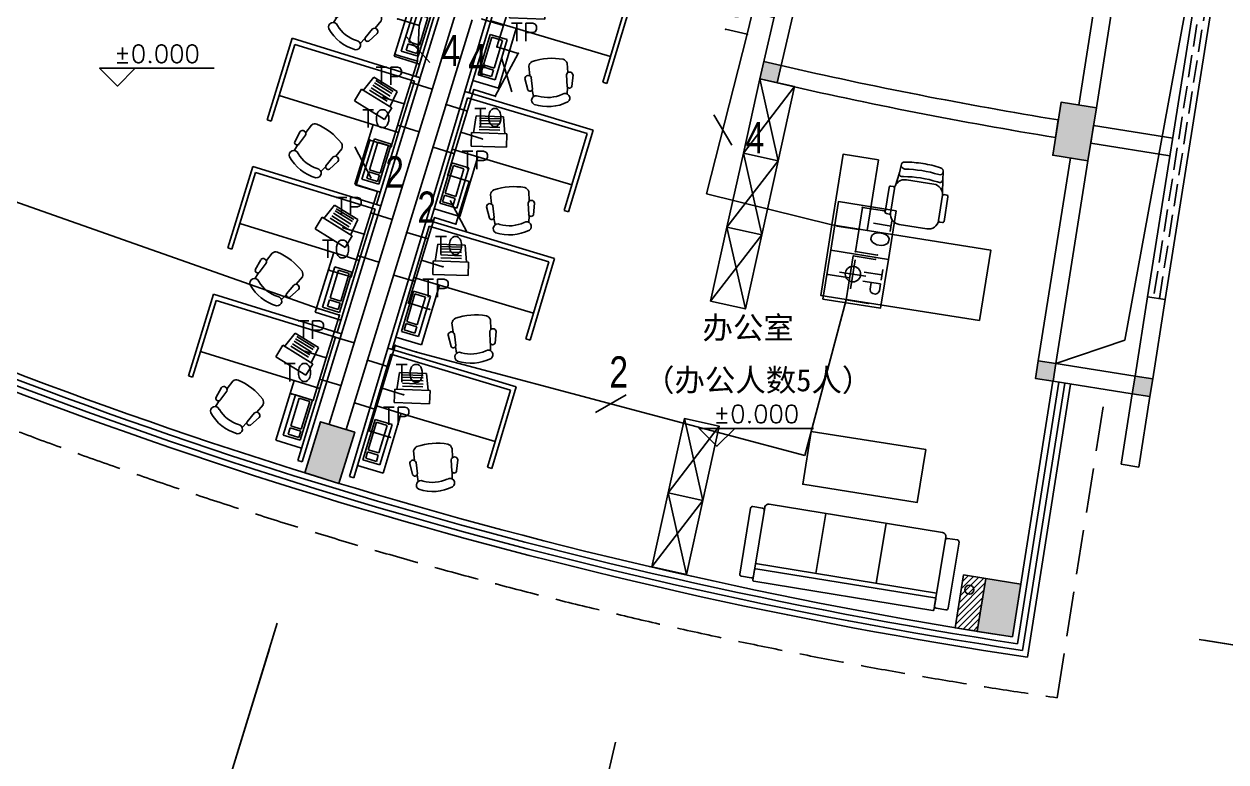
# Model space of a CAD drawing. Extents: x 13680 to 1640314, y -473492 to 65390.
# Drawn here: x 1383205 to 1396671, y -348405 to -340140 of the extents above; entities that cross this region are included whole.
import ezdxf
from ezdxf.enums import TextEntityAlignment as Align

# ---------------------------------------------------------------- set-up
doc = ezdxf.new("R2010")
doc.units = 0
doc.header["$LTSCALE"] = 1000
doc.header["$MEASUREMENT"] = 0
doc.linetypes.add('DASH', pattern=[0.35, 0.25, -0.1])
doc.layers.add('04071 FF-TXT', color=3, linetype='Continuous', lineweight=25)
for name, color, linetype in [('AXIS', 1, 'Continuous'), ('COLUMN', 255, 'Continuous'), ('DIM-照明', 3, 'Continuous'), ('EQUIP-通讯', 6, 'Continuous'), ('HATCH', 8, 'Continuous'), ('PUB_HATCH', 8, 'Continuous'), ('STAIR', 2, 'Continuous'), ('VPIPE-雨水', 4, 'DASH'), ('WALL', 255, 'Continuous'), ('WINDOW', 2, 'Continuous'), ('WIRE-照明', 120, 'Continuous'), ('室外建筑', 8, 'Continuous'), ('装修家具', 8, 'Continuous')]:
    doc.layers.add(name, color=color, linetype=linetype)
doc.styles.add('_TCH_DIM_T3', font='SIMPLEX', dxfattribs={"width": 0.705882, "bigfont": 'GBCBIG'})
doc.styles.add('_TEL_DIM', font='SIMPLEX', dxfattribs={"width": 0.8, "height": 3.5, "bigfont": 'HZTXT'})
doc.styles.add('IN-C', font='')
doc.styles.add('IN-E', font='simplex.shx')
doc.styles.get("Standard").update_dxf_attribs({"font": 'haiwenrs.shx', "bigfont": 'hztxt.shx'})
doc.styles.get('IN-C').set_extended_font_data('SimSun')
doc.dimstyles.new('_TCH_ARCH&&100', dxfattribs={"dimtxt": 297.5, "dimasz": 100, "dimexe": 250, "dimexo": 300, "dimgap": 126.25, "dimtad": 1, "dimdec": 0, "dimzin": 0, "dimdsep": 46, "dimtxsty": '_TCH_DIM_T3', "dimblk": 'ARCHTICK', "dimcen": 0.09, "dimclrt": 7, "dimazin": 2, "dimtfac": 1, "dimtdec": 0, "dimtix": 1, "dimtmove": 2, "dimatfit": 3, "dimfxl": 1, "dimtolj": 1, "dimtzin": 0, "dimarcsym": 0})
doc.dimstyles.new('_TCH_ARROW&&100', dxfattribs={"dimtxt": 297.5, "dimasz": 200, "dimexe": 250, "dimexo": 300, "dimgap": 126.25, "dimtad": 1, "dimdec": 0, "dimzin": 0, "dimdsep": 46, "dimtxsty": '_TCH_DIM_T3', "dimcen": 0.09, "dimclrt": 7, "dimazin": 2, "dimtfac": 1, "dimtdec": 0, "dimtix": 1, "dimtmove": 2, "dimatfit": 3, "dimfxl": 1, "dimtolj": 1, "dimtzin": 0, "dimarcsym": 0})

# ---------------------------------------------------------------- blocks, each defined once
blk = doc.blocks.new('A$C3ECB1412')
at = {"layer": '装修家具', "color": 8}
for p, q in [((0, 1500), (0, 0)), ((0, 1500), (0, 0)), ((1500, 1500), (0, 1500)), ((0, 1500), (50, 1500)), ((1500, 1500), (1500, 544)), ((50, 1444), (50, 844)), ((50, 1444), (1450, 1444)), ((201, 1278), (496, 1355)), ((496, 1355), (567, 1176)), ((1450, 1444), (1450, 844)), ((201, 1278), (227, 1087)), ((244, 1263), (466, 1322)), ((250, 1237), (473, 1295)), ((259, 1205), (482, 1263)), ((268, 1171), (491, 1229)), ((205, 1083), (588, 1184)), ((243, 937), (205, 1083)), ((276, 1140), (499, 1199)), ((588, 1184), (626, 1037)), ((626, 1037), (243, 937)), ((50, 844), (50, 0)), ((50, 844), (50, 0)), ((390, 844), (50, 844)), ((350, 144), (350, 844)), ((390, 844), (1450, 844)), ((1450, 844), (1450, 544)), ((90, 695), (90, 223)), ((289, 695), (90, 695)), ((289, 223), (289, 695)), ((115, 670), (115, 347)), ((239, 670), (115, 670)), ((239, 347), (239, 670)), ((1008, 635), (1043, 536)), ((1450, 544), (1500, 544)), ((605, 480), (646, 383)), ((1081, 386), (1038, 507)), ((1132, 400), (1108, 527)), ((115, 347), (239, 347)), ((239, 323), (115, 323)), ((115, 323), (115, 248)), ((239, 248), (239, 323)), ((671, 223), (604, 333)), ((719, 246), (669, 365)), ((1088, 377), (1108, 304)), ((50, 144), (350, 144)), ((90, 223), (289, 223)), ((115, 248), (239, 248)), ((719, 236), (753, 168)), ((0, 0), (50, 0))]:
    blk.add_line(p, q, dxfattribs=at)
for centre, radius, start, end in [((675, 488), 70.3, 133.4994, 186.5584), ((1036, -39), 708, 96.8246, 125.3087), ((950, 594), 70.3, 35.575, 88.634), ((1074, 512), 36.8, 24.5799, 187.0599), ((639, 344), 36.8, 35.0735, 197.5535), ((797, 582), 394, 270.7801, 311.3533), ((1098, 254), 51.9, 322.3317, 140.7492), ((1104, 401), 27.9, 213.3494, 358.8432), ((691, 242), 27.9, 223.2902, 8.784), ((795, 137), 51.9, 81.3842, 259.8017), ((800, 575), 489, 268.3277, 313.8056)]:
    blk.add_arc(centre, radius, start, end, dxfattribs=at)
blk = doc.blocks.new('A$C4CDD4A0C')
at = {"layer": '装修家具', "color": 8}
for p, q in [((1426, 1634), (1426, 1335)), ((1264, 1482), (1593, 1482)), ((386, 1218), (386, 1188)), ((682, 1234), (402, 1234)), ((697, 1188), (697, 1218)), ((222, 1146), (139, 1139)), ((371, 1167), (222, 1146)), ((260, 1116), (258, 1094)), ((685, 1173), (405, 1173)), ((682, 1172), (682, 1172)), ((288, 1056), (288, 744)), ((794, 744), (794, 1056)), ((794, 1056), (794, 1056)), ((258, 709), (259, 686)), ((139, 663), (222, 654)), ((222, 654), (371, 633)), ((386, 612), (386, 582)), ((395, 628), (682, 628)), ((402, 566), (682, 566)), ((682, 628), (682, 628)), ((697, 582), (697, 612))]:
    blk.add_line(p, q, dxfattribs=at)
for points in [[(917, 1400), (917, 1800), (117, 1800), (117, 1400)], [(1717, 0), (1717, 1800), (917, 1800), (917, 0)]]:
    blk.add_lwpolyline(points, close=True, dxfattribs=at)
blk.add_circle((1425, 1482), 86.5, dxfattribs=at)
for centre, radius, start, end in [((402, 1218), 15.6, 90, 180), ((682, 1218), 15.6, 0, 90), ((1453, 898), 1374, 171.4477, 179.9347), ((133, 1101), 38.4, 81.1166, 176.8521), ((118, 1087), 55.7, 6.303, 68.0435), ((1455, 900), 1296, 171.4477, 188.5523), ((230, 1117), 30.1, 357.8693, 100.843), ((1539, 901), 1296, 171.4477, 188.5523), ((405, 1056), 117, 90, 180), ((402, 1188), 15.6, 180, 261.0411), ((682, 1188), 15.6, 270, 0), ((678, 1056), 117, 0, 88.0898), ((1453, 902), 1374, 180.0653, 188.5523), ((136, 705), 41.7, 190.1524, 273.9531), ((137, 700), 37.3, 272.6932, 11.282), ((227, 686), 32.5, 262.6639, 359.9194), ((405, 744), 117, 180, 266.9085), ((678, 744), 117, 271.9102, 0), ((402, 612), 15.6, 90, 180), ((402, 582), 15.6, 180, 270), ((682, 612), 15.6, 0, 90), ((682, 582), 15.6, 270, 0)]:
    blk.add_arc(centre, radius, start, end, dxfattribs=at)
blk = doc.blocks.new('三人沙发1')
at = {"layer": '装修家具', "color": 8}
for p, q in [((1028, 0), (-1028, 0)), ((1017, 55), (-1017, 55)), ((342, 0), (342, -682)), ((-343, 0), (-343, -682))]:
    blk.add_line(p, q, dxfattribs=at)
at = {"layer": '装修家具', "color": 8, "flags": 128}
for points in [[(-1028, -605, -0.414214), (-1050, -627), (-1161, -627, -0.414216), (-1183, -605), (-1183, 143, -0.198904), (-1176, 159, -0.198911), (-1161, 165), (-1050, 165, -0.414211), (-1028, 143, -0.414211)], [(-1028, 66), (-1028, 187, -0.198896), (-1024, 195, -0.198912), (-1017, 198), (1017, 198, -0.414208), (1028, 187), (1028, 66)], [(-1028, 143), (-1028, -638, 0.414215), (-983, -682), (984, -682, 0.414214), (1028, -638), (1028, 143)], [(1028, 143, -0.414214), (1050, 165), (1161, 165, -0.198912), (1176, 159, -0.198912), (1183, 143), (1183, -605, -0.414218), (1161, -627), (1050, -627, -0.414216), (1028, -605, -0.414216)]]:
    blk.add_lwpolyline(points, format="xyb", dxfattribs=at)
at = {"layer": '装修家具', "color": 8}
for centre, start, end in [((-1017, 66), 180, 270), ((1017, 66), 270, 0)]:
    blk.add_arc(centre, 11, start, end, dxfattribs=at)
blk = doc.blocks.new('A$C44F7551D')
at = {"layer": '装修家具', "color": 8}
for p, q in [((0, 400), (850, 0)), ((850, 400), (0, 0))]:
    blk.add_line(p, q, dxfattribs=at)
blk.add_lwpolyline([(0, 400), (0, 0), (850, 0), (850, 400)], close=True, dxfattribs=at)
blk = doc.blocks.new('A$C03587EE0')
at = {"layer": '装修家具', "color": 8}
for p, q in [((452, 493), (71, 487)), ((478, 538), (131, 533)), ((458, 49), (78, 44)), ((486, 5), (138, 0))]:
    blk.add_line(p, q, dxfattribs=at)
for centre, radius, start, end in [((750, 275), 750, 166.8568, 194.7308), ((72, 433), 54, 90.7938, 166.8568), ((750, 275), 660, 161.17, 200.4176), ((178, 511), 57.9, 164.7793, 203.647), ((131, 524), 9, 90.7938, 164.7793), ((452, 439), 54, 24.9428, 90.7938), ((478, 529), 9, 16.8083, 90.7938), ((432, 515), 57.9, 328.4736, 16.8083), ((81, 266), 464, 336.6448, 24.9428), ((77, 98), 54, 194.7308, 270.7938), ((185, 23), 57.9, 157.9406, 196.8083), ((138, 9), 9, 196.8083, 270.7938), ((457, 103), 54, 270.7938, 336.6448), ((485, 14), 9, 270.7938, 344.7793), ((438, 27), 57.9, 344.7793, 33.114)]:
    blk.add_arc(centre, radius, start, end, dxfattribs=at)
blk = doc.blocks.new('A$C40867F42')
at = {"layer": '装修家具', "color": 8}
blk.add_lwpolyline([(-40032, -14249), (-38832, -14249), (-38832, -11763), (-40032, -11763)], close=True, dxfattribs=at)
at = {"layer": '装修家具', "color": 8, "xscale": -1}
for p, rotation in [((-39173, -11164), 90.793803449409), ((-40630, -12003), 180.7938034227225), ((-40630, -12749), 180.7938034227225), ((-40630, -13495), 180.7938034227225)]:
    blk.add_blockref('A$C03587EE0', p, dxfattribs=dict(at, rotation=rotation))
at = {"layer": '装修家具', "color": 8}
for p, rotation in [((-38234, -12003), 179.2061965576802), ((-38233, -12749), 179.2061965576802), ((-38233, -13495), 179.2061965576802), ((-39173, -14847), 89.20619653099655)]:
    blk.add_blockref('A$C03587EE0', p, dxfattribs=dict(at, rotation=rotation))
blk = doc.blocks.new('A$C74E47217')
at = {"layer": '装修家具', "color": 8}
for name, p, rotation in [('A$C40867F42', (-38912, 7471), 153.4840205282171), ('A$C3ECB1412', (-1680, -3730), 334.8010235147743), ('A$C3ECB1412', (-2318, -5087), 334.8010235147743)]:
    blk.add_blockref(name, p, dxfattribs=dict(at, rotation=rotation))
at = {"layer": '装修家具', "color": 8, "xscale": -1, "rotation": 342.8999998845244}
for p in [(6594, -513), (6153, -1947), (5712, -3380), (5271, -4814), (4830, -6248), (4389, -7681)]:
    blk.add_blockref('A$C3ECB1412', p, dxfattribs=at)
blk = doc.blocks.new('yg')
at = {"layer": 'VPIPE-雨水', "linetype": 'Continuous'}
blk.add_circle((432554, 245591), 50, dxfattribs=at)
blk = doc.blocks.new('_ArchTick')
at = {"color": 0, "linetype": 'ByBlock', "const_width": 0.4}
blk.add_lwpolyline([(-0.5, -0.5), (0.5, 0.5)], dxfattribs=at)
blk = doc.blocks.new('*D68')
at = {"layer": 'AXIS', "color": 0, "lineweight": -2, "transparency": 16777216}
for p, q in [((1397272, -341708), (1400680, -342248)), ((1399588, -347542), (1400433, -342209)), ((1396428, -347042), (1399835, -347581))]:
    blk.add_line(p, q, dxfattribs=at)
at = {"layer": 'Defpoints', "color": 0, "transparency": 16777216}
for p in [(1396976, -341661), (1400433, -342209), (1396131, -346995)]:
    blk.add_point(p, dxfattribs=at)
at = {"layer": 'AXIS', "color": 0, "lineweight": -2, "transparency": 16777216, "xscale": 100, "yscale": 100, "zscale": 100}
for p, rotation in [((1400433, -342209), 80.99988415222704), ((1399588, -347542), 260.999884152227)]:
    blk.add_blockref('_ArchTick', p, dxfattribs=dict(at, rotation=rotation))
at = {"layer": 'AXIS', "color": 7, "transparency": 16777216, "insert": (1399739, -344833), "char_height": 297.5, "attachment_point": 5, "rotation": 80.9999, "style": '_TCH_DIM_T3'}
blk.add_mtext('\\A1;5400', dxfattribs=at)
blk = doc.blocks.new('*D70')
at = {"layer": 'AXIS', "color": 0, "lineweight": -2, "transparency": 16777216}
for p, q in [((1398493, -334004), (1402690, -334669)), ((1400378, -347668), (1402443, -334630)), ((1396428, -347042), (1400625, -347707))]:
    blk.add_line(p, q, dxfattribs=at)
at = {"layer": 'Defpoints', "color": 0, "transparency": 16777216}
for p in [(1398196, -333957), (1402443, -334630), (1396131, -346995)]:
    blk.add_point(p, dxfattribs=at)
at = {"layer": 'AXIS', "color": 0, "lineweight": -2, "transparency": 16777216, "xscale": 100, "yscale": 100, "zscale": 100}
for p, rotation in [((1402443, -334630), 80.99988415222677), ((1400378, -347668), 260.9998841522267)]:
    blk.add_blockref('_ArchTick', p, dxfattribs=dict(at, rotation=rotation))
at = {"layer": 'AXIS', "color": 7, "transparency": 16777216, "insert": (1401139, -341106), "char_height": 297.5, "attachment_point": 5, "rotation": 80.9999, "style": '_TCH_DIM_T3'}
blk.add_mtext('\\A1;13200', dxfattribs=at)
blk = doc.blocks.new('*D129')
at = {"layer": 'AXIS', "color": 0, "lineweight": -2, "transparency": 16777216}
for p, q in [((1368195, -338002), (1366709, -339949)), ((1371471, -340323), (1370125, -342370))]:
    blk.add_line(p, q, dxfattribs=at)
blk.add_arc((1402655, -292849), 59000, 232.84422, 236.50578, dxfattribs=at)
at = {"layer": 'AXIS', "color": 0, "transparency": 16777216}
for points in [[(1367000, -339898), (1367040, -339845), (1366861, -339750)], [(1370114, -342023), (1370077, -342079), (1370263, -342161)]]:
    blk.add_solid(points, dxfattribs=at)
at = {"layer": 'Defpoints', "color": 0, "transparency": 16777216}
for p in [(1402655, -292849), (1368377, -337763), (1371635, -340072), (1367976, -340581)]:
    blk.add_point(p, dxfattribs=at)
at = {"layer": 'AXIS', "color": 7, "transparency": 16777216, "insert": (1368699, -340762), "char_height": 297.5, "attachment_point": 5, "rotation": 324.675, "style": '_TCH_DIM_T3'}
blk.add_mtext('\\A1;4.05°', dxfattribs=at)
blk = doc.blocks.new('*D130')
at = {"layer": 'AXIS', "color": 0, "lineweight": -2, "transparency": 16777216}
for p, q in [((1371471, -340323), (1370125, -342370)), ((1378471, -344243), (1377428, -346460))]:
    blk.add_line(p, q, dxfattribs=at)
blk.add_arc((1402655, -292849), 59000, 236.89422, 244.60578, dxfattribs=at)
at = {"layer": 'AXIS', "color": 0, "transparency": 16777216}
for points in [[(1370412, -342299), (1370448, -342243), (1370263, -342161)], [(1377367, -346118), (1377339, -346178), (1377534, -346233)]]:
    blk.add_solid(points, dxfattribs=at)
at = {"layer": 'Defpoints', "color": 0, "transparency": 16777216}
for p in [(1402655, -292849), (1371635, -340072), (1372622, -343632), (1378599, -343971)]:
    blk.add_point(p, dxfattribs=at)
at = {"layer": 'AXIS', "color": 7, "transparency": 16777216, "insert": (1373961, -344086), "char_height": 297.5, "attachment_point": 5, "rotation": 330.75, "style": '_TCH_DIM_T3'}
blk.add_mtext('\\A1;8.1°', dxfattribs=at)
blk = doc.blocks.new('*D131')
at = {"layer": 'AXIS', "color": 0, "lineweight": -2, "transparency": 16777216}
for p, q in [((1378471, -344243), (1377428, -346460)), ((1385954, -347138), (1385233, -349479))]:
    blk.add_line(p, q, dxfattribs=at)
blk.add_arc((1402655, -292849), 59000, 244.99422, 252.70578, dxfattribs=at)
at = {"layer": 'AXIS', "color": 0, "transparency": 16777216}
for points in [[(1377701, -346349), (1377729, -346288), (1377534, -346233)], [(1385125, -349150), (1385106, -349213), (1385307, -349240)]]:
    blk.add_solid(points, dxfattribs=at)
at = {"layer": 'Defpoints', "color": 0, "transparency": 16777216}
for p in [(1402655, -292849), (1378599, -343971), (1386042, -346851), (1380077, -347358)]:
    blk.add_point(p, dxfattribs=at)
at = {"layer": 'AXIS', "color": 7, "transparency": 16777216, "insert": (1381466, -347618), "char_height": 297.5, "attachment_point": 5, "rotation": 338.85, "style": '_TCH_DIM_T3'}
blk.add_mtext('\\A1;8.1°', dxfattribs=at)
blk = doc.blocks.new('*D132')
at = {"layer": 'AXIS', "color": 0, "lineweight": -2, "transparency": 16777216}
for p, q in [((1385954, -347138), (1385233, -349479)), ((1389830, -348182), (1389276, -350568))]:
    blk.add_line(p, q, dxfattribs=at)
blk.add_arc((1402655, -292849), 59000, 253.09422, 256.75577, dxfattribs=at)
at = {"layer": 'AXIS', "color": 0, "transparency": 16777216}
for points in [[(1385488, -349331), (1385508, -349267), (1385307, -349240)], [(1389146, -350247), (1389130, -350312), (1389333, -350325)]]:
    blk.add_solid(points, dxfattribs=at)
at = {"layer": 'Defpoints', "color": 0, "transparency": 16777216}
for p in [(1402655, -292849), (1386042, -346851), (1389897, -347889), (1386640, -349634)]:
    blk.add_point(p, dxfattribs=at)
at = {"layer": 'AXIS', "color": 7, "transparency": 16777216, "insert": (1387382, -349553), "char_height": 297.5, "attachment_point": 5, "rotation": 344.925, "style": '_TCH_DIM_T3'}
blk.add_mtext('\\A1;4.05°', dxfattribs=at)
blk = doc.blocks.new('*D133')
at = {"layer": 'AXIS', "color": 0, "lineweight": -2, "transparency": 16777216}
for p, q in [((1389830, -348182), (1389276, -350568)), ((1393769, -348949), (1393386, -351369))]:
    blk.add_line(p, q, dxfattribs=at)
blk.add_arc((1402655, -292849), 59000, 257.14422, 260.80566, dxfattribs=at)
at = {"layer": 'AXIS', "color": 0, "transparency": 16777216}
for points in [[(1389520, -350402), (1389535, -350337), (1389333, -350325)], [(1393233, -351058), (1393223, -351124), (1393425, -351122)]]:
    blk.add_solid(points, dxfattribs=at)
at = {"layer": 'Defpoints', "color": 0, "transparency": 16777216}
for p in [(1402655, -292849), (1389897, -347889), (1393816, -348653), (1390691, -350623)]:
    blk.add_point(p, dxfattribs=at)
at = {"layer": 'AXIS', "color": 7, "transparency": 16777216, "insert": (1391425, -350490), "char_height": 297.5, "attachment_point": 5, "rotation": 348.9749, "style": '_TCH_DIM_T3'}
blk.add_mtext('\\A1;4.05°', dxfattribs=at)
blk = doc.blocks.new('*D134')
at = {"layer": 'AXIS', "color": 0, "lineweight": -2, "transparency": 16777216}
for p, q in [((1345855, -292849), (1342605, -292849)), ((1393769, -348949), (1393261, -352159))]:
    blk.add_line(p, q, dxfattribs=at)
blk.add_arc((1402655, -292849), 59800, 180.19165, 260.80826, dxfattribs=at)
at = {"layer": 'AXIS', "color": 0, "transparency": 16777216}
for points in [[(1342822, -293049), (1342889, -293049), (1342855, -292849)], [(1393108, -351848), (1393097, -351914), (1393300, -351912)]]:
    blk.add_solid(points, dxfattribs=at)
at = {"layer": 'Defpoints', "color": 0, "transparency": 16777216}
for p in [(1346155, -292849), (1402655, -292849), (1349373, -319997), (1393816, -348653)]:
    blk.add_point(p, dxfattribs=at)
at = {"layer": 'AXIS', "color": 7, "transparency": 16777216, "insert": (1357392, -331507), "char_height": 297.5, "attachment_point": 5, "rotation": 310.5, "style": '_TCH_DIM_T3'}
blk.add_mtext('\\A1;81°', dxfattribs=at)
blk = doc.blocks.new('_FZH')
blk.add_lwpolyline([(-0.5, -0.5), (0.5, -0.5), (0.5, 0.5), (-0.5, 0.5)], close=True)
at = {"layer": 'PUB_HATCH'}
blk.add_solid([(-0.5, -0.5), (0.5, -0.5), (-0.5, 0.5), (0.5, 0.5)], dxfattribs=at)
blk = doc.blocks.new('bg')
blk.add_lwpolyline([(2, 2), (0, 0), (-2, 2), (10.82, 2)])
at = {"color": 7, "style": 'IN-E'}
blk.add_attdef('LEVEL', (2, 2.61), '', height=2, dxfattribs=at)
blk = doc.blocks.new('$equip$00001847')
for p, q in [((-0.5, 0.499), (-0.5, 0.999)), ((0.5, 0.999), (0.5, 0.499)), ((0.5, 0.499), (-0.5, 0.499)), ((0, 0.5), (0, 0))]:
    blk.add_line(p, q)
for p in [(-0.5, 0.999), (0.5, 0.999), (-0.5, 0.499), (0.5, 0.499), (0, 0)]:
    blk.add_point(p)
at = {"color": 7, "style": '_TEL_DIM'}
blk.add_attdef('$TEXT$', text='', height=0.4, dxfattribs=at).set_placement((0, 0.999), align=Align.MIDDLE_CENTER)
at = {"color": 7, "style": '_TEL_DIM', "flags": 1}
blk.add_attdef('A', text='', height=0.00002, dxfattribs=at).set_placement((0, 0), align=Align.MIDDLE_CENTER)
blk = doc.blocks.new('$TelecSys$00000095')
blk.add_line((0.4, 0.4), (-0.4, -0.4))
at = {"width": 0.8}
blk.add_attdef('N', text='', height=1, dxfattribs=at).set_placement((-0.017, 1.056), align=Align.MIDDLE)

msp = doc.modelspace()

# ---------------------------------------------------------------- hatches: boundary and pattern name
at = {"layer": 'WALL'}
h = msp.add_hatch(dxfattribs=at)
h.set_pattern_fill('ANSI31', color=0, scale=30)
h.set_pattern_definition([(45, (1229257.674, -351894.644), (-33.67596, 33.67596), [])])
h.paths.add_polyline_path([(1393884.992, -346941.92), (1393978.735, -346350.12), (1393730.872, -346310.845), (1393637.128, -346902.646)])

# ---------------------------------------------------------------- linework, layer by layer
at = {"layer": 'AXIS'}
for p, q in [((1386041.768, -346851.008), (1384865.607, -350674.18)), ((1396369.51, -347032.553), (1400549.208, -347694.561))]:
    msp.add_line(p, q, dxfattribs=at)
at = {"layer": 'COLUMN'}
for p, q in [((1396075.046, -341417.334), (1395186.873, -341276.644)), ((1396043.756, -341614.871), (1395155.583, -341474.181))]:
    msp.add_line(p, q, dxfattribs=at)
at = {"layer": 'EQUIP-通讯'}
for points in [[(1392974.661, -342231.967), (1392888.303, -342777.147), (1392242.152, -342674.794), (1392328.51, -342129.614)], [(1392888.303, -342777.147), (1392801.944, -343322.327), (1392155.793, -343219.974), (1392242.152, -342674.794)]]:
    msp.add_lwpolyline(points, close=True, dxfattribs=at)
at = {"layer": 'STAIR'}
for p, q in [((1395537.31, -343681.733), (1396857.309, -336478.913)), ((1394763.946, -343943.326), (1395537.31, -343681.733))]:
    msp.add_line(p, q, dxfattribs=at)
at = {"layer": 'WALL', "color": 0}
for p, q in [((1391956.301, -338563.373), (1391448.228, -340755.354)), ((1392117.266, -338754.657), (1391688.223, -340605.679)), ((1395310.512, -339220.297), (1395021.016, -341047.889)), ((1395484.582, -339399.736), (1395218.554, -341079.177)), ((1386622.481, -344623.28), (1388033.875, -340035.474)), ((1386813.64, -344682.088), (1388225.034, -340094.282)), ((1391448.228, -340755.354), (1391448.271, -340755.364)), ((1394792.593, -341213.792), (1394760.501, -341411.2)), ((1395186.873, -341276.644), (1395155.583, -341474.181)), ((1394927.155, -341640.502), (1394567.316, -343912.173)), ((1395124.692, -341671.792), (1394764.852, -343943.47)), ((1395652.622, -344084.096), (1395793.43, -343195.176)), ((1395793.43, -343195.176), (1395990.967, -343226.466)), ((1395850.161, -344115.377), (1395990.967, -343226.466)), ((1394764.852, -343943.47), (1395652.622, -344084.096)), ((1394733.526, -344141.001), (1395621.331, -344281.633)), ((1395496.246, -345071.299), (1395621.331, -344281.633)), ((1395693.783, -345102.589), (1395818.87, -344312.914)), ((1395496.246, -345071.299), (1395693.783, -345102.589))]:
    msp.add_line(p, q, dxfattribs=at)
msp.add_lwpolyline([(1393884.992, -346941.92), (1393978.735, -346350.12), (1393730.872, -346310.845), (1393637.128, -346902.646)], close=True, dxfattribs=at)
for radius, start in [(49000, 257.0669277), (49200, 257.0665048)]:
    msp.add_arc((1402655.046, -292848.703), radius, start, 260.7665054, dxfattribs=at)
at = {"layer": 'WINDOW'}
for p, q in [((1396716.473, -337368.011), (1395793.43, -343195.176)), ((1395990.967, -343226.466), (1396914.01, -337399.302)), ((1394279.006, -347004.792), (1394732.662, -344140.864)), ((1394334.743, -347081.168), (1394798.837, -344151.347)), ((1394389.661, -347156.326), (1394864.024, -344161.673)), ((1394445.423, -347232.543), (1394930.199, -344172.155))]:
    msp.add_line(p, q, dxfattribs=at)
at = {"layer": 'WINDOW', "linetype": 'DASH'}
for p, q in [((1396782.648, -337378.494), (1395859.605, -343205.658)), ((1395924.792, -343215.984), (1396847.835, -337388.819))]:
    msp.add_line(p, q, dxfattribs=at)
at = {"layer": 'WINDOW'}
for radius, end in [(54867, 261.2777346), (54800, 261.2080234), (55000, 261.4156146), (54933, 261.3462394)]:
    msp.add_arc((1402655.046, -292848.703), radius, 244.9045543, end, dxfattribs=at)
at = {"layer": 'WIRE-照明'}
for p, q in [((1387630.833, -340156.968), (1387612.429, -340556.881)), ((1391308.141, -340254.772), (1390851.086, -342041.528)), ((1386498.805, -343326.549), (1380552.399, -341231.098)), ((1392256.788, -342389.405), (1390851.086, -342041.528)), ((1392416.697, -343231.087), (1391953.267, -344971.755)), ((1387603.406, -343813.662), (1391953.267, -344971.755))]:
    msp.add_line(p, q, dxfattribs=at)
at = {"layer": 'WIRE-照明', "linetype": 'Continuous'}
for p, q in [((1388484.789, -340948.682), (1388741.336, -340470.128)), ((1387079.44, -341439.164), (1386924.269, -341943.556)), ((1388044.022, -342381.417), (1388190.749, -341904.475))]:
    msp.add_line(p, q, dxfattribs=at)
at = {"layer": '室外建筑', "linetype": 'DASH', "ltscale": 2}
msp.add_line((1394778.592, -347685.93), (1395325.274, -344234.736), dxfattribs=at)
msp.add_arc((1402655.046, -292848.703), 55400, 179.1726169, 261.8263191, dxfattribs=at)
at = {"layer": '装修家具', "color": 8}
msp.add_lwpolyline([(1393306.635, -344905.589), (1392022.643, -344702.201), (1391928.772, -345294.812), (1393212.763, -345498.201)], close=True, dxfattribs=at)

# ---------------------------------------------------------------- block references
at = {"layer": '04071 FF-TXT', "color": 9}
ref = msp.add_blockref('bg', (1384251.291, -340834.664), dxfattribs=dict(at, xscale=100, yscale=100, zscale=100))
ref.add_attrib('LEVEL', '%%P0.000', (1384213.561, -340574.124), dxfattribs={"layer": '0', "color": 7, "height": 200, "style": 'IN-E'})
ref = msp.add_blockref('bg', (1390966.938, -344868.953), dxfattribs=dict(at, xscale=100, yscale=100, zscale=100))
ref.add_attrib('LEVEL', '%%P0.000', (1390929.208, -344608.413), dxfattribs={"layer": '0', "color": 7, "height": 200, "style": 'IN-E'})
at = {"layer": 'COLUMN', "linetype": 'ByBlock'}
for p, xscale, yscale, zscale, rotation in [((1391568.248, -340680.617), 199.9999999999784, 199.9999999999784, 199.9999999999784, 346.9499978971498), ((1394650.403, -344026.579), 199.9999999999801, 199.9999999999801, 199.9999999999801, 80.99988415236139), ((1395736.039, -344198.546), 199.999999999996, 199.999999999996, 199.999999999996, 80.99891273951542)]:
    msp.add_blockref('_FZH', p, dxfattribs=dict(at, xscale=xscale, yscale=yscale, zscale=zscale, rotation=rotation))
at = {"layer": 'COLUMN'}
for p, xscale, yscale, zscale, rotation in [((1394974.086, -341344.196), 599.9999999999686, 400, 399.9999999999912, 80.99996626789587), ((1386629.849, -344939.422), 399.9999999999911, 600, 600.0000000000082, 342.8999999422579), ((1394129.401, -346677.307), 600.0000000001986, 400, 399.9999999999912, 80.99996626789937)]:
    msp.add_blockref('_FZH', p, dxfattribs=dict(at, xscale=xscale, yscale=yscale, zscale=zscale, rotation=rotation))
at = {"layer": 'DIM-照明'}
ref = msp.add_blockref('$TelecSys$00000095', (1387618.45, -340426.044), dxfattribs=dict(at, xscale=350, yscale=350, zscale=350, rotation=267.3650750392558))
ref.add_attrib('N', '4', dxfattribs={"layer": '0', "color": 7, "height": 350, "oblique": 360, "width": 0.8}).set_placement((1387987.784, -340436.937), align=Align.MIDDLE)
ref = msp.add_blockref('$TelecSys$00000095', (1388613.063, -340709.405), dxfattribs=dict(at, xscale=350, yscale=350, zscale=350, rotation=61.8047674013177))
ref.add_attrib('N', '4', dxfattribs={"layer": '0', "color": 7, "height": 350, "width": 0.8}).set_placement((1388284.574, -340540.225), align=Align.MIDDLE)
ref = msp.add_blockref('$TelecSys$00000095', (1391033.661, -341327.792), dxfattribs=dict(at, xscale=350, yscale=350, zscale=350, rotation=255.6513390145501))
ref.add_attrib('N', '4', dxfattribs={"layer": '0', "color": 7, "height": 350, "width": 0.8}).set_placement((1391393.092, -341413.441), align=Align.MIDDLE)
ref = msp.add_blockref('$TelecSys$00000095', (1387001.855, -341691.36), dxfattribs=dict(at, xscale=350, yscale=350, zscale=350, rotation=252.90000378952))
ref.add_attrib('N', '2', dxfattribs={"layer": '0', "color": 7, "height": 350, "width": 0.8}).set_placement((1387356.76, -341794.163), align=Align.MIDDLE)
ref = msp.add_blockref('$TelecSys$00000095', (1388071.683, -342291.503), dxfattribs=dict(at, xscale=350, yscale=350, zscale=350, rotation=72.90000401073515))
ref.add_attrib('N', '2', dxfattribs={"layer": '0', "color": 7, "height": 350, "width": 0.8}).set_placement((1387716.778, -342188.699), align=Align.MIDDLE)
ref = msp.add_blockref('$TelecSys$00000095', (1389778.336, -344392.709), dxfattribs=dict(at, xscale=350, yscale=350, zscale=350, rotation=345.0915715233108))
ref.add_attrib('N', '2', dxfattribs={"layer": '0', "color": 7, "height": 350, "width": 0.8}).set_placement((1389867.493, -344034.132), align=Align.MIDDLE)
at = {"layer": 'EQUIP-通讯'}
ref = msp.add_blockref('$equip$00001847', (1387942.814, -339991.383), dxfattribs=dict(at, xscale=500, yscale=500, zscale=500, rotation=72.89999791674545))
ref.add_attrib('$TEXT$', 'TO', dxfattribs={"layer": '0', "color": 7, "height": 200, "style": '_TEL_DIM'}).set_placement((1387465.395, -339844.509), align=Align.MIDDLE_CENTER)
ref = msp.add_blockref('$equip$00001847', (1391607.648, -340067.566), dxfattribs=dict(at, xscale=500, yscale=500, zscale=500, rotation=76.94999279198642))
ref.add_attrib('$TEXT$', 'TO', dxfattribs={"layer": '0', "color": 7, "height": 200, "style": '_TEL_DIM'}).set_placement((1391121.048, -339954.778), align=Align.MIDDLE_CENTER)
ref = msp.add_blockref('$equip$00001847', (1388337.427, -340084.307), dxfattribs=dict(at, xscale=499.9999999999998, yscale=499.9999999999998, zscale=499.9999999999998, rotation=252.8999979167471))
ref.add_attrib('$TEXT$', 'TP', dxfattribs={"layer": '0', "color": 7, "height": 200, "style": '_TEL_DIM'}).set_placement((1388814.846, -340231.18), align=Align.MIDDLE_CENTER)
ref = msp.add_blockref('$equip$00001847', (1387777.39, -340869.193), dxfattribs=dict(at, xscale=500, yscale=500, zscale=500, rotation=72.89999791674545))
ref.add_attrib('$TEXT$', 'TP', dxfattribs={"layer": '0', "color": 7, "height": 200, "style": '_TEL_DIM'}).set_placement((1387299.971, -340722.319), align=Align.MIDDLE_CENTER)
ref = msp.add_blockref('$equip$00001847', (1387933.86, -341040.756), dxfattribs=dict(at, xscale=500, yscale=500, zscale=500, rotation=252.8999979167471))
ref.add_attrib('$TEXT$', 'TO', dxfattribs={"layer": '0', "color": 7, "height": 200, "style": '_TEL_DIM'}).set_placement((1388411.279, -341187.63), align=Align.MIDDLE_CENTER)
ref = msp.add_blockref('$equip$00001847', (1387630.369, -341347.089), dxfattribs=dict(at, xscale=500, yscale=500, zscale=500, rotation=72.89999791674545))
ref.add_attrib('$TEXT$', 'TO', dxfattribs={"layer": '0', "color": 7, "height": 200, "style": '_TEL_DIM'}).set_placement((1387152.95, -341200.216), align=Align.MIDDLE_CENTER)
ref = msp.add_blockref('$equip$00001847', (1387786.84, -341518.653), dxfattribs=dict(at, xscale=499.9999999999999, yscale=499.9999999999999, zscale=499.9999999999999, rotation=252.8999979167471))
ref.add_attrib('$TEXT$', 'TP', dxfattribs={"layer": '0', "color": 7, "height": 200, "style": '_TEL_DIM'}).set_placement((1388264.259, -341665.526), align=Align.MIDDLE_CENTER)
ref = msp.add_blockref('$equip$00001847', (1387328.178, -342329.377), dxfattribs=dict(at, xscale=500.0000000000005, yscale=500.0000000000005, zscale=500.0000000000005, rotation=72.89999791674545))
ref.add_attrib('$TEXT$', 'TP', dxfattribs={"layer": '0', "color": 7, "height": 200, "style": '_TEL_DIM'}).set_placement((1386850.759, -342182.504), align=Align.MIDDLE_CENTER)
at = {"layer": 'EQUIP-通讯', "xscale": 500.000000000002, "yscale": 500.000000000002, "zscale": 500.000000000002, "rotation": 260.9989360011151}
for p, values in [((1392312.145, -342402.548), {'$TEXT$': 'TO'}), ((1392209.382, -342945.13), {'$TEXT$': 'TP'})]:
    msp.add_blockref('$equip$00001847', p, dxfattribs=at).add_auto_attribs(values)
at = {"layer": 'EQUIP-通讯'}
ref = msp.add_blockref('$equip$00001847', (1387493.093, -342473.492), dxfattribs=dict(at, xscale=499.9999999999998, yscale=499.9999999999998, zscale=499.9999999999998, rotation=252.8999979167471))
ref.add_attrib('$TEXT$', 'TO', dxfattribs={"layer": '0', "color": 7, "height": 200, "style": '_TEL_DIM'}).set_placement((1387970.512, -342620.366), align=Align.MIDDLE_CENTER)
ref = msp.add_blockref('$equip$00001847', (1387181.158, -342807.274), dxfattribs=dict(at, xscale=500.0000000000005, yscale=500.0000000000005, zscale=500.0000000000005, rotation=72.89999791674545))
ref.add_attrib('$TEXT$', 'TO', dxfattribs={"layer": '0', "color": 7, "height": 200, "style": '_TEL_DIM'}).set_placement((1386703.739, -342660.4), align=Align.MIDDLE_CENTER)
ref = msp.add_blockref('$equip$00001847', (1387346.073, -342951.389), dxfattribs=dict(at, xscale=499.9999999999998, yscale=499.9999999999998, zscale=499.9999999999998, rotation=252.8999979167471))
ref.add_attrib('$TEXT$', 'TP', dxfattribs={"layer": '0', "color": 7, "height": 200, "style": '_TEL_DIM'}).set_placement((1387823.492, -343098.262), align=Align.MIDDLE_CENTER)
ref = msp.add_blockref('$equip$00001847', (1386902.714, -343712.37), dxfattribs=dict(at, xscale=500.0000000000005, yscale=500.0000000000005, zscale=500.0000000000005, rotation=72.89999791674545))
ref.add_attrib('$TEXT$', 'TP', dxfattribs={"layer": '0', "color": 7, "height": 200, "style": '_TEL_DIM'}).set_placement((1386425.295, -343565.497), align=Align.MIDDLE_CENTER)
ref = msp.add_blockref('$equip$00001847', (1387052.477, -343905.737), dxfattribs=dict(at, xscale=499.9999999999998, yscale=499.9999999999998, zscale=499.9999999999998, rotation=252.8999979167471))
ref.add_attrib('$TEXT$', 'TO', dxfattribs={"layer": '0', "color": 7, "height": 200, "style": '_TEL_DIM'}).set_placement((1387529.896, -344052.61), align=Align.MIDDLE_CENTER)
ref = msp.add_blockref('$equip$00001847', (1386755.694, -344190.267), dxfattribs=dict(at, xscale=500.0000000000005, yscale=500.0000000000005, zscale=500.0000000000005, rotation=72.89999791674545))
ref.add_attrib('$TEXT$', 'TO', dxfattribs={"layer": '0', "color": 7, "height": 200, "style": '_TEL_DIM'}).set_placement((1386278.275, -344043.393), align=Align.MIDDLE_CENTER)
ref = msp.add_blockref('$equip$00001847', (1386905.457, -344383.633), dxfattribs=dict(at, xscale=499.9999999999998, yscale=499.9999999999998, zscale=499.9999999999998, rotation=252.8999979167471))
ref.add_attrib('$TEXT$', 'TP', dxfattribs={"layer": '0', "color": 7, "height": 200, "style": '_TEL_DIM'}).set_placement((1387382.876, -344530.507), align=Align.MIDDLE_CENTER)
at = {"layer": 'HATCH'}
msp.add_blockref('yg', (961242.33, -592066.877), dxfattribs=at)
at = {"layer": '装修家具'}
msp.add_blockref('A$C74E47217', (1381930.249, -337360.867), dxfattribs=at)
at = {"layer": '装修家具', "color": 8}
for name, p, rotation in [('A$C3ECB1412', (1388142.71, -340897.656), 343.3295204139654), ('A$C44F7551D', (1391654.235, -341671.545), 77.52928883647735), ('A$C3ECB1412', (1387712.409, -342334.612), 343.3295204139654), ('A$C44F7551D', (1391470.685, -342501.491), 77.52928883647735), ('A$C3ECB1412', (1387282.109, -343771.567), 343.3295204139654), ('A$C44F7551D', (1391287.136, -343331.436), 77.52928883647735), ('A$C3ECB1412', (1386851.808, -345208.523), 343.3295204139654), ('A$C44F7551D', (1390810.812, -345475.619), 77.52928883647735), ('A$C44F7551D', (1390627.263, -346305.564), 77.52928883647735)]:
    msp.add_blockref(name, p, dxfattribs=dict(at, rotation=rotation))
at = {"layer": '装修家具', "color": 8, "xscale": -1}
for name, p, rotation in [('A$C4CDD4A0C', (1394178.057, -341765.518), 80.99893600110687), ('三人沙发1', (1392414.94, -346349.982), 170.7186142032417)]:
    msp.add_blockref(name, p, dxfattribs=dict(at, rotation=rotation))

# ---------------------------------------------------------------- texts
at = {"color": 9, "style": 'IN-C'}
for s, p in [('办公室', (1390806.232, -343666.943)), ('（办公人数5人）', (1390151.313, -344253.81))]:
    msp.add_text(s, height=250, dxfattribs=at).set_placement(p)

# ---------------------------------------------------------------- dimensions: what is measured, and where the dimension line sits
at = {"layer": 'AXIS'}
for base, p1, p2, picture, middle in [((1349372.845, -319997.313), (1346155.046, -292848.726), (1393816.386, -348653.076), '*D134', (1357391.85, -331507.061)), ((1367975.716, -340580.706), (1368377.494, -337763.059), (1371635.257, -340071.819), '*D129', (1368699.448, -340761.572)), ((1372621.603, -343632.483), (1371635.257, -340071.819), (1378598.516, -343971.431), '*D130', (1373960.764, -344086.031)), ((1380076.724, -347357.595), (1378598.516, -343971.431), (1386041.768, -346851.008), '*D131', (1381466.431, -347617.93)), ((1386640.059, -349633.562), (1386041.768, -346851.008), (1389897.273, -347889.499), '*D132', (1387381.658, -349552.753)), ((1390690.556, -350622.84), (1389897.273, -347889.499), (1393816.386, -348653.076), '*D133', (1391424.577, -350489.853))]:
    dim = msp.add_angular_dim_3p(base=base, center=(1402655.046, -292848.703), p1=p1, p2=p2, dimstyle='_TCH_ARROW&&100', dxfattribs=at)
    dim.commit()
    dim.dimension.update_dxf_attribs({"geometry": picture, "text_midpoint": middle})
for p2, distance, picture, middle in [((1398196.277, -333957.34), -4300, '*D70', (1401139.24, -341105.74)), ((1396976.072, -341661.311), -3500, '*D68', (1399738.987, -344832.576))]:
    dim = msp.add_aligned_dim(p1=(1396131.315, -346994.827), p2=p2, distance=distance, dimstyle='_TCH_ARCH&&100', dxfattribs=at)
    dim.commit()
    dim.dimension.update_dxf_attribs({"geometry": picture, "text_midpoint": middle})

doc.saveas('drawing.dxf')
